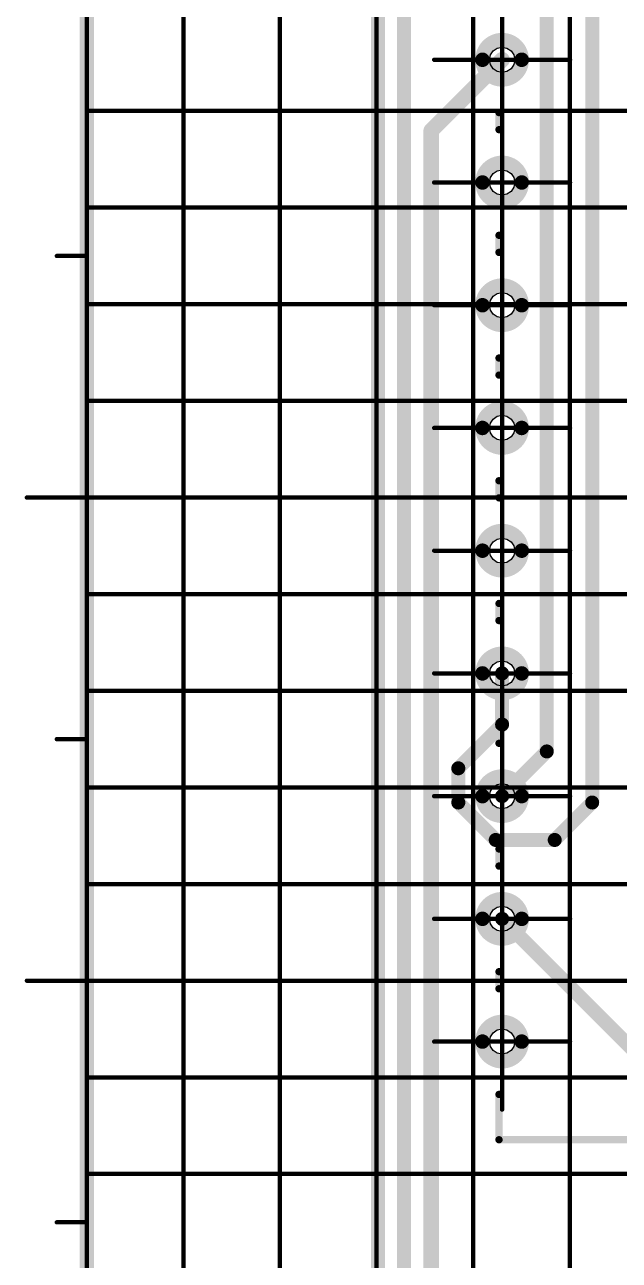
# Model space of a CAD drawing. Header units: millimetres. Extents: x 95 to 923, y 69 to 658.
# Drawn here: x 187.6 to 212.2, y 318.4 to 369.6 of the extents above; entities that cross this region are included whole.
import ezdxf

# ---------------------------------------------------------------- set-up
doc = ezdxf.new("R2010")
doc.units = ezdxf.units.MM
for name, color, linetype in [('Mechanical11', 56, 'Continuous'), ('Mechanical12', 56, 'Continuous'), ('Mechanical7', 56, 'Continuous'), ('Mechanical9', 56, 'Continuous')]:
    doc.layers.add(name, color=color, linetype=linetype)

msp = doc.modelspace()

# ---------------------------------------------------------------- linework, layer by layer
at = {"layer": 'Mechanical11', "color": 7}
for p, q in [((206.819, 368.142), (206.859, 368.342)), ((206.859, 368.342), (206.972, 368.511)), ((206.972, 368.511), (207.142, 368.625)), ((207.142, 368.625), (207.342, 368.665)), ((207.342, 368.142), (207.342, 368.665)), ((207.342, 368.665), (207.542, 368.625)), ((207.342, 368.665), (207.342, 368.142)), ((207.542, 368.625), (207.712, 368.511)), ((207.712, 368.511), (207.825, 368.342)), ((207.825, 368.342), (207.865, 368.142)), ((207.342, 368.142), (206.819, 368.142)), ((207.865, 368.142), (207.342, 368.142)), ((207.342, 368.142), (207.865, 368.142)), ((207.342, 367.619), (207.342, 368.142)), ((207.712, 367.772), (207.542, 367.659)), ((207.825, 367.942), (207.712, 367.772)), ((207.865, 368.142), (207.825, 367.942)), ((207.542, 367.659), (207.342, 367.619)), ((206.819, 363.062), (206.859, 363.262)), ((206.859, 363.262), (206.972, 363.431)), ((206.972, 363.431), (207.142, 363.545)), ((207.142, 363.545), (207.342, 363.585)), ((207.342, 363.062), (207.342, 363.585)), ((207.342, 363.585), (207.542, 363.545)), ((207.342, 363.585), (207.342, 363.062)), ((207.542, 363.545), (207.712, 363.431)), ((207.712, 363.431), (207.825, 363.262)), ((207.825, 363.262), (207.865, 363.062)), ((207.342, 363.062), (206.819, 363.062)), ((207.865, 363.062), (207.342, 363.062)), ((207.342, 363.062), (207.865, 363.062)), ((207.342, 362.539), (207.342, 363.062)), ((207.712, 362.692), (207.542, 362.579)), ((207.825, 362.862), (207.712, 362.692)), ((207.865, 363.062), (207.825, 362.862)), ((207.542, 362.579), (207.342, 362.539)), ((206.819, 357.982), (206.859, 358.182)), ((206.859, 358.182), (206.972, 358.351)), ((206.972, 358.351), (207.142, 358.465)), ((207.142, 358.465), (207.342, 358.505)), ((207.342, 357.982), (207.342, 358.505)), ((207.342, 358.505), (207.542, 358.465)), ((207.342, 358.505), (207.342, 357.982)), ((207.542, 358.465), (207.712, 358.351)), ((207.712, 358.351), (207.825, 358.182)), ((207.825, 358.182), (207.865, 357.982)), ((207.342, 357.982), (206.819, 357.982)), ((207.865, 357.982), (207.342, 357.982)), ((207.342, 357.982), (207.865, 357.982)), ((207.342, 357.459), (207.342, 357.982)), ((207.542, 357.499), (207.342, 357.459)), ((207.712, 357.612), (207.542, 357.499)), ((207.825, 357.782), (207.712, 357.612)), ((207.865, 357.982), (207.825, 357.782)), ((207.142, 353.385), (207.342, 353.425)), ((207.342, 352.902), (207.342, 353.425)), ((207.342, 353.425), (207.542, 353.385)), ((207.342, 353.425), (207.342, 352.902)), ((206.819, 352.902), (206.859, 353.102)), ((207.342, 352.902), (206.819, 352.902)), ((206.859, 353.102), (206.972, 353.271)), ((206.972, 353.271), (207.142, 353.385)), ((207.865, 352.902), (207.342, 352.902)), ((207.342, 352.902), (207.865, 352.902)), ((207.342, 352.379), (207.342, 352.902)), ((207.542, 353.385), (207.712, 353.271)), ((207.712, 353.271), (207.825, 353.102)), ((207.825, 353.102), (207.865, 352.902)), ((207.865, 352.902), (207.825, 352.702)), ((207.542, 352.419), (207.342, 352.379)), ((207.712, 352.532), (207.542, 352.419)), ((207.825, 352.702), (207.712, 352.532)), ((206.972, 348.191), (207.142, 348.305)), ((207.142, 348.305), (207.342, 348.345)), ((207.342, 347.822), (207.342, 348.345)), ((207.342, 348.345), (207.542, 348.305)), ((207.342, 348.345), (207.342, 347.822)), ((207.542, 348.305), (207.712, 348.191)), ((206.819, 347.822), (206.859, 348.022)), ((207.342, 347.822), (206.819, 347.822)), ((206.859, 348.022), (206.972, 348.191)), ((207.865, 347.822), (207.342, 347.822)), ((207.342, 347.822), (207.865, 347.822)), ((207.342, 347.299), (207.342, 347.822)), ((207.712, 348.191), (207.825, 348.022)), ((207.825, 348.022), (207.865, 347.822)), ((207.865, 347.822), (207.825, 347.622)), ((207.542, 347.339), (207.342, 347.299)), ((207.712, 347.452), (207.542, 347.339)), ((207.825, 347.622), (207.712, 347.452)), ((206.972, 343.111), (207.142, 343.225)), ((207.142, 343.225), (207.342, 343.265)), ((207.342, 342.742), (207.342, 343.265)), ((207.342, 343.265), (207.542, 343.225)), ((207.342, 343.265), (207.342, 342.742)), ((207.542, 343.225), (207.712, 343.111)), ((206.819, 342.742), (206.859, 342.942)), ((207.342, 342.742), (206.819, 342.742)), ((206.859, 342.942), (206.972, 343.111)), ((207.865, 342.742), (207.342, 342.742)), ((207.342, 342.742), (207.865, 342.742)), ((207.342, 342.219), (207.342, 342.742)), ((207.712, 343.111), (207.825, 342.942)), ((207.825, 342.942), (207.865, 342.742)), ((207.865, 342.742), (207.825, 342.542)), ((207.542, 342.259), (207.342, 342.219)), ((207.712, 342.372), (207.542, 342.259)), ((207.825, 342.542), (207.712, 342.372)), ((206.972, 338.031), (207.142, 338.145)), ((207.142, 338.145), (207.342, 338.185)), ((207.342, 337.662), (207.342, 338.185)), ((207.342, 338.185), (207.542, 338.145)), ((207.342, 338.185), (207.342, 337.662)), ((207.542, 338.145), (207.712, 338.031)), ((206.819, 337.662), (206.859, 337.862)), ((207.342, 337.662), (206.819, 337.662)), ((206.859, 337.862), (206.972, 338.031)), ((207.865, 337.662), (207.342, 337.662)), ((207.342, 337.662), (207.865, 337.662)), ((207.342, 337.139), (207.342, 337.662)), ((207.712, 338.031), (207.825, 337.862)), ((207.825, 337.862), (207.865, 337.662)), ((207.865, 337.662), (207.825, 337.462)), ((207.542, 337.179), (207.342, 337.139)), ((207.712, 337.292), (207.542, 337.179)), ((207.825, 337.462), (207.712, 337.292)), ((206.859, 332.782), (206.972, 332.951)), ((206.972, 332.951), (207.142, 333.065)), ((207.142, 333.065), (207.342, 333.105)), ((207.342, 332.582), (207.342, 333.105)), ((207.342, 333.105), (207.542, 333.065)), ((207.342, 333.105), (207.342, 332.582)), ((207.542, 333.065), (207.712, 332.951)), ((207.712, 332.951), (207.825, 332.782)), ((206.819, 332.582), (206.859, 332.782)), ((207.342, 332.582), (206.819, 332.582)), ((207.865, 332.582), (207.342, 332.582)), ((207.342, 332.582), (207.865, 332.582)), ((207.342, 332.059), (207.342, 332.582)), ((207.825, 332.782), (207.865, 332.582)), ((207.865, 332.582), (207.825, 332.382)), ((207.542, 332.099), (207.342, 332.059)), ((207.712, 332.212), (207.542, 332.099)), ((207.825, 332.382), (207.712, 332.212)), ((206.859, 327.702), (206.972, 327.871)), ((206.972, 327.871), (207.142, 327.985)), ((207.142, 327.985), (207.342, 328.025)), ((207.342, 327.502), (207.342, 328.025)), ((207.342, 328.025), (207.542, 327.985)), ((207.342, 328.025), (207.342, 327.502)), ((207.542, 327.985), (207.712, 327.871)), ((207.712, 327.871), (207.825, 327.702)), ((206.819, 327.502), (206.859, 327.702)), ((207.342, 327.502), (206.819, 327.502)), ((207.865, 327.502), (207.342, 327.502)), ((207.342, 327.502), (207.865, 327.502)), ((207.342, 326.979), (207.342, 327.502)), ((207.825, 327.702), (207.865, 327.502)), ((207.865, 327.502), (207.825, 327.302)), ((207.542, 327.019), (207.342, 326.979)), ((207.712, 327.132), (207.542, 327.019)), ((207.825, 327.302), (207.712, 327.132))]:
    msp.add_line(p, q, dxfattribs=at)
at = {"layer": 'Mechanical12', "color": 7}
for p, q in [((206.819, 368.142), (207.342, 368.142)), ((206.859, 367.942), (206.819, 368.142)), ((206.972, 367.772), (206.859, 367.942)), ((207.142, 367.659), (206.972, 367.772)), ((207.342, 368.142), (207.342, 367.619)), ((207.342, 367.619), (207.142, 367.659)), ((206.819, 363.062), (207.342, 363.062)), ((206.859, 362.862), (206.819, 363.062)), ((206.972, 362.692), (206.859, 362.862)), ((207.142, 362.579), (206.972, 362.692)), ((207.342, 363.062), (207.342, 362.539)), ((207.342, 362.539), (207.142, 362.579)), ((206.819, 357.982), (207.342, 357.982)), ((206.859, 357.782), (206.819, 357.982)), ((206.972, 357.612), (206.859, 357.782)), ((207.142, 357.499), (206.972, 357.612)), ((207.342, 357.459), (207.142, 357.499)), ((207.342, 357.982), (207.342, 357.459)), ((206.819, 352.902), (207.342, 352.902)), ((206.859, 352.702), (206.819, 352.902)), ((207.342, 352.902), (207.342, 352.379)), ((206.972, 352.532), (206.859, 352.702)), ((207.142, 352.419), (206.972, 352.532)), ((207.342, 352.379), (207.142, 352.419)), ((206.819, 347.822), (207.342, 347.822)), ((206.859, 347.622), (206.819, 347.822)), ((207.342, 347.822), (207.342, 347.299)), ((206.972, 347.452), (206.859, 347.622)), ((207.142, 347.339), (206.972, 347.452)), ((207.342, 347.299), (207.142, 347.339)), ((206.819, 342.742), (207.342, 342.742)), ((206.859, 342.542), (206.819, 342.742)), ((207.342, 342.742), (207.342, 342.219)), ((206.972, 342.372), (206.859, 342.542)), ((207.142, 342.259), (206.972, 342.372)), ((207.342, 342.219), (207.142, 342.259)), ((206.819, 337.662), (207.342, 337.662)), ((206.859, 337.462), (206.819, 337.662)), ((207.342, 337.662), (207.342, 337.139)), ((206.972, 337.292), (206.859, 337.462)), ((207.142, 337.179), (206.972, 337.292)), ((207.342, 337.139), (207.142, 337.179)), ((206.819, 332.582), (207.342, 332.582)), ((206.859, 332.382), (206.819, 332.582)), ((207.342, 332.582), (207.342, 332.059)), ((206.972, 332.212), (206.859, 332.382)), ((207.142, 332.099), (206.972, 332.212)), ((207.342, 332.059), (207.142, 332.099)), ((206.819, 327.502), (207.342, 327.502)), ((206.859, 327.302), (206.819, 327.502)), ((207.342, 327.502), (207.342, 326.979)), ((206.972, 327.132), (206.859, 327.302)), ((207.142, 327.019), (206.972, 327.132)), ((207.342, 326.979), (207.142, 327.019))]:
    msp.add_line(p, q, dxfattribs=at)
for points, const_width in [([(190.142, 611.222), (190.142, 250.022)], 0.6), ([(190.142, 611.222), (190.142, 250.022)], 0.6), ([(190.142, 611.222), (190.142, 250.022)], 0.6), ([(190.142, 611.222), (190.142, 250.022)], 0.6), ([(209.192, 339.512), (209.192, 433.952)], 0.58), ([(211.072, 337.398), (211.072, 399.526)], 0.58), ([(202.198, 281.146), (202.198, 388.398)], 0.58), ([(203.286, 315.818), (203.286, 384.406)], 0.58), ([(204.407, 365.207), (207.342, 368.142)], 0.646), ([(207.215, 365.248), (207.215, 365.956)], 0.305), ([(204.407, 316.917), (204.407, 365.207)], 0.646), ([(207.215, 360.168), (207.215, 360.876)], 0.305), ([(207.215, 355.088), (207.215, 355.796)], 0.305), ([(207.215, 350.008), (207.215, 350.716)], 0.305), ([(207.215, 344.928), (207.215, 345.636)], 0.305), ([(207.342, 340.628), (207.342, 342.742)], 0.58), ([(205.528, 338.814), (207.342, 340.628)], 0.58), ([(207.215, 339.848), (207.215, 340.556)], 0.305), ([(207.342, 337.662), (209.192, 339.512)], 0.58), ([(205.528, 337.398), (205.528, 338.814)], 0.58), ([(205.528, 337.398), (207.078, 335.848)], 0.58), ([(209.521, 335.848), (211.072, 337.398)], 0.58), ([(207.078, 335.848), (209.521, 335.848)], 0.58), ([(207.215, 334.768), (207.215, 335.476)], 0.305), ([(207.342, 332.582), (227.342, 312.582)], 0.58), ([(207.215, 329.688), (207.215, 330.396)], 0.305), ([(207.215, 323.438), (207.215, 325.316)], 0.305), ([(207.215, 323.438), (222.709, 323.438)], 0.305)]:
    msp.add_lwpolyline(points, dxfattribs=dict(at, const_width=const_width))
for points, const_width in [([(208.155, 368.142, 1), (206.529, 368.142, 1)], 0.6), ([(208.155, 368.142, 1), (206.529, 368.142, 1)], 0.6), ([(206.379, 368.142, 1), (206.679, 368.142, 1)], 0.3), ([(206.379, 368.142, 1), (206.679, 368.142, 1)], 0.3), ([(207.18, 368.142, 1), (207.503, 368.142, 1)], 0.323), ([(208.005, 368.142, 1), (208.305, 368.142, 1)], 0.3), ([(208.005, 368.142, 1), (208.305, 368.142, 1)], 0.3), ([(207.139, 365.956, 1), (207.291, 365.956, 1)], 0.152), ([(204.245, 365.207, 1), (204.568, 365.207, 1)], 0.323), ([(204.245, 365.207, 1), (204.568, 365.207, 1)], 0.323), ([(207.139, 365.248, 1), (207.291, 365.248, 1)], 0.152), ([(208.155, 363.062, 1), (206.529, 363.062, 1)], 0.6), ([(208.155, 363.062, 1), (206.529, 363.062, 1)], 0.6), ([(206.379, 363.062, 1), (206.679, 363.062, 1)], 0.3), ([(206.379, 363.062, 1), (206.679, 363.062, 1)], 0.3), ([(208.005, 363.062, 1), (208.305, 363.062, 1)], 0.3), ([(208.005, 363.062, 1), (208.305, 363.062, 1)], 0.3), ([(207.139, 360.876, 1), (207.291, 360.876, 1)], 0.152), ([(207.139, 360.168, 1), (207.291, 360.168, 1)], 0.152), ([(208.155, 357.982, 1), (206.529, 357.982, 1)], 0.6), ([(208.155, 357.982, 1), (206.529, 357.982, 1)], 0.6), ([(206.379, 357.982, 1), (206.679, 357.982, 1)], 0.3), ([(206.379, 357.982, 1), (206.679, 357.982, 1)], 0.3), ([(208.005, 357.982, 1), (208.305, 357.982, 1)], 0.3), ([(208.005, 357.982, 1), (208.305, 357.982, 1)], 0.3), ([(207.139, 355.796, 1), (207.291, 355.796, 1)], 0.152), ([(207.139, 355.088, 1), (207.291, 355.088, 1)], 0.152), ([(208.155, 352.902, 1), (206.529, 352.902, 1)], 0.6), ([(208.155, 352.902, 1), (206.529, 352.902, 1)], 0.6), ([(206.379, 352.902, 1), (206.679, 352.902, 1)], 0.3), ([(206.379, 352.902, 1), (206.679, 352.902, 1)], 0.3), ([(208.005, 352.902, 1), (208.305, 352.902, 1)], 0.3), ([(208.005, 352.902, 1), (208.305, 352.902, 1)], 0.3), ([(207.139, 350.716, 1), (207.291, 350.716, 1)], 0.152), ([(207.139, 350.008, 1), (207.291, 350.008, 1)], 0.152), ([(208.155, 347.822, 1), (206.529, 347.822, 1)], 0.6), ([(208.155, 347.822, 1), (206.529, 347.822, 1)], 0.6), ([(206.379, 347.822, 1), (206.679, 347.822, 1)], 0.3), ([(206.379, 347.822, 1), (206.679, 347.822, 1)], 0.3), ([(208.005, 347.822, 1), (208.305, 347.822, 1)], 0.3), ([(208.005, 347.822, 1), (208.305, 347.822, 1)], 0.3), ([(207.139, 345.636, 1), (207.291, 345.636, 1)], 0.152), ([(207.139, 344.928, 1), (207.291, 344.928, 1)], 0.152), ([(208.155, 342.742, 1), (206.529, 342.742, 1)], 0.6), ([(208.155, 342.742, 1), (206.529, 342.742, 1)], 0.6), ([(206.379, 342.742, 1), (206.679, 342.742, 1)], 0.3), ([(206.379, 342.742, 1), (206.679, 342.742, 1)], 0.3), ([(207.197, 342.742, 1), (207.487, 342.742, 1)], 0.29), ([(208.005, 342.742, 1), (208.305, 342.742, 1)], 0.3), ([(208.005, 342.742, 1), (208.305, 342.742, 1)], 0.3), ([(207.197, 340.628, 1), (207.487, 340.628, 1)], 0.29), ([(207.197, 340.628, 1), (207.487, 340.628, 1)], 0.29), ([(207.139, 340.556, 1), (207.291, 340.556, 1)], 0.152), ([(207.139, 339.848, 1), (207.291, 339.848, 1)], 0.152), ([(209.047, 339.512, 1), (209.337, 339.512, 1)], 0.29), ([(209.047, 339.512, 1), (209.337, 339.512, 1)], 0.29), ([(205.383, 338.814, 1), (205.673, 338.814, 1)], 0.29), ([(205.383, 338.814, 1), (205.673, 338.814, 1)], 0.29), ([(208.155, 337.662, 1), (206.529, 337.662, 1)], 0.6), ([(208.155, 337.662, 1), (206.529, 337.662, 1)], 0.6), ([(205.383, 337.398, 1), (205.673, 337.398, 1)], 0.29), ([(205.383, 337.398, 1), (205.673, 337.398, 1)], 0.29), ([(206.379, 337.662, 1), (206.679, 337.662, 1)], 0.3), ([(206.379, 337.662, 1), (206.679, 337.662, 1)], 0.3), ([(207.197, 337.662, 1), (207.487, 337.662, 1)], 0.29), ([(208.005, 337.662, 1), (208.305, 337.662, 1)], 0.3), ([(208.005, 337.662, 1), (208.305, 337.662, 1)], 0.3), ([(210.927, 337.398, 1), (211.217, 337.398, 1)], 0.29), ([(210.927, 337.398, 1), (211.217, 337.398, 1)], 0.29), ([(206.933, 335.848, 1), (207.223, 335.848, 1)], 0.29), ([(206.933, 335.848, 1), (207.223, 335.848, 1)], 0.29), ([(209.376, 335.848, 1), (209.666, 335.848, 1)], 0.29), ([(209.376, 335.848, 1), (209.666, 335.848, 1)], 0.29), ([(207.139, 335.476, 1), (207.291, 335.476, 1)], 0.152), ([(207.139, 334.768, 1), (207.291, 334.768, 1)], 0.152), ([(208.155, 332.582, 1), (206.529, 332.582, 1)], 0.6), ([(208.155, 332.582, 1), (206.529, 332.582, 1)], 0.6), ([(206.379, 332.582, 1), (206.679, 332.582, 1)], 0.3), ([(206.379, 332.582, 1), (206.679, 332.582, 1)], 0.3), ([(207.197, 332.582, 1), (207.487, 332.582, 1)], 0.29), ([(208.005, 332.582, 1), (208.305, 332.582, 1)], 0.3), ([(208.005, 332.582, 1), (208.305, 332.582, 1)], 0.3), ([(207.139, 330.396, 1), (207.291, 330.396, 1)], 0.152), ([(207.139, 329.688, 1), (207.291, 329.688, 1)], 0.152), ([(208.155, 327.502, 1), (206.529, 327.502, 1)], 0.6), ([(208.155, 327.502, 1), (206.529, 327.502, 1)], 0.6), ([(206.379, 327.502, 1), (206.679, 327.502, 1)], 0.3), ([(206.379, 327.502, 1), (206.679, 327.502, 1)], 0.3), ([(208.005, 327.502, 1), (208.305, 327.502, 1)], 0.3), ([(208.005, 327.502, 1), (208.305, 327.502, 1)], 0.3), ([(207.139, 325.316, 1), (207.291, 325.316, 1)], 0.152), ([(207.139, 323.438, 1), (207.291, 323.438, 1)], 0.152), ([(207.139, 323.438, 1), (207.291, 323.438, 1)], 0.152)]:
    msp.add_lwpolyline(points, format="xyb", close=True, dxfattribs=dict(at, const_width=const_width))
at = {"layer": 'Mechanical7', "color": 7, "const_width": 0.18}
for points in [[(207.342, 365.329), (207.342, 370.955)], [(207.342, 365.629), (207.342, 370.655)], [(204.529, 368.142), (210.155, 368.142)], [(204.829, 368.142), (209.855, 368.142)], [(207.342, 360.249), (207.342, 365.875)], [(207.342, 360.549), (207.342, 365.575)], [(204.529, 363.062), (210.155, 363.062)], [(204.829, 363.062), (209.855, 363.062)], [(207.342, 355.169), (207.342, 360.795)], [(207.342, 355.469), (207.342, 360.495)], [(204.529, 357.982), (210.155, 357.982)], [(204.829, 357.982), (209.855, 357.982)], [(207.342, 350.089), (207.342, 355.715)], [(207.342, 350.389), (207.342, 355.415)], [(204.529, 352.902), (210.155, 352.902)], [(204.829, 352.902), (209.855, 352.902)], [(207.342, 345.009), (207.342, 350.635)], [(207.342, 345.309), (207.342, 350.335)], [(204.529, 347.822), (210.155, 347.822)], [(204.829, 347.822), (209.855, 347.822)], [(207.342, 339.929), (207.342, 345.555)], [(207.342, 340.229), (207.342, 345.255)], [(204.529, 342.742), (210.155, 342.742)], [(204.829, 342.742), (209.855, 342.742)], [(207.342, 334.849), (207.342, 340.475)], [(207.342, 335.149), (207.342, 340.175)], [(204.529, 337.662), (210.155, 337.662)], [(204.829, 337.662), (209.855, 337.662)], [(207.342, 329.769), (207.342, 335.395)], [(207.342, 330.069), (207.342, 335.095)], [(204.529, 332.582), (210.155, 332.582)], [(204.829, 332.582), (209.855, 332.582)], [(207.342, 324.689), (207.342, 330.315)], [(207.342, 324.989), (207.342, 330.015)], [(204.529, 327.502), (210.155, 327.502)], [(204.829, 327.502), (209.855, 327.502)]]:
    msp.add_lwpolyline(points, dxfattribs=at)
at = {"layer": 'Mechanical7', "color": 7, "const_width": 0.09}
for points in [[(204.484, 368.142, 1), (204.574, 368.142, 1)], [(204.784, 368.142, 1), (204.874, 368.142, 1)], [(209.81, 368.142, 1), (209.9, 368.142, 1)], [(210.11, 368.142, 1), (210.2, 368.142, 1)], [(207.297, 365.875, 1), (207.387, 365.875, 1)], [(207.297, 365.629, 1), (207.387, 365.629, 1)], [(207.297, 365.575, 1), (207.387, 365.575, 1)], [(207.297, 365.329, 1), (207.387, 365.329, 1)], [(204.484, 363.062, 1), (204.574, 363.062, 1)], [(204.784, 363.062, 1), (204.874, 363.062, 1)], [(209.81, 363.062, 1), (209.9, 363.062, 1)], [(210.11, 363.062, 1), (210.2, 363.062, 1)], [(207.297, 360.795, 1), (207.387, 360.795, 1)], [(207.297, 360.549, 1), (207.387, 360.549, 1)], [(207.297, 360.495, 1), (207.387, 360.495, 1)], [(207.297, 360.249, 1), (207.387, 360.249, 1)], [(204.484, 357.982, 1), (204.574, 357.982, 1)], [(204.784, 357.982, 1), (204.874, 357.982, 1)], [(209.81, 357.982, 1), (209.9, 357.982, 1)], [(210.11, 357.982, 1), (210.2, 357.982, 1)], [(207.297, 355.715, 1), (207.387, 355.715, 1)], [(207.297, 355.469, 1), (207.387, 355.469, 1)], [(207.297, 355.415, 1), (207.387, 355.415, 1)], [(207.297, 355.169, 1), (207.387, 355.169, 1)], [(204.484, 352.902, 1), (204.574, 352.902, 1)], [(204.784, 352.902, 1), (204.874, 352.902, 1)], [(209.81, 352.902, 1), (209.9, 352.902, 1)], [(210.11, 352.902, 1), (210.2, 352.902, 1)], [(207.297, 350.635, 1), (207.387, 350.635, 1)], [(207.297, 350.389, 1), (207.387, 350.389, 1)], [(207.297, 350.335, 1), (207.387, 350.335, 1)], [(207.297, 350.089, 1), (207.387, 350.089, 1)], [(204.484, 347.822, 1), (204.574, 347.822, 1)], [(204.784, 347.822, 1), (204.874, 347.822, 1)], [(209.81, 347.822, 1), (209.9, 347.822, 1)], [(210.11, 347.822, 1), (210.2, 347.822, 1)], [(207.297, 345.555, 1), (207.387, 345.555, 1)], [(207.297, 345.309, 1), (207.387, 345.309, 1)], [(207.297, 345.255, 1), (207.387, 345.255, 1)], [(207.297, 345.009, 1), (207.387, 345.009, 1)], [(204.484, 342.742, 1), (204.574, 342.742, 1)], [(204.784, 342.742, 1), (204.874, 342.742, 1)], [(209.81, 342.742, 1), (209.9, 342.742, 1)], [(210.11, 342.742, 1), (210.2, 342.742, 1)], [(207.297, 340.475, 1), (207.387, 340.475, 1)], [(207.297, 340.229, 1), (207.387, 340.229, 1)], [(207.297, 340.175, 1), (207.387, 340.175, 1)], [(207.297, 339.929, 1), (207.387, 339.929, 1)], [(204.484, 337.662, 1), (204.574, 337.662, 1)], [(204.784, 337.662, 1), (204.874, 337.662, 1)], [(209.81, 337.662, 1), (209.9, 337.662, 1)], [(210.11, 337.662, 1), (210.2, 337.662, 1)], [(207.297, 335.395, 1), (207.387, 335.395, 1)], [(207.297, 335.149, 1), (207.387, 335.149, 1)], [(207.297, 335.095, 1), (207.387, 335.095, 1)], [(207.297, 334.849, 1), (207.387, 334.849, 1)], [(204.484, 332.582, 1), (204.574, 332.582, 1)], [(204.784, 332.582, 1), (204.874, 332.582, 1)], [(209.81, 332.582, 1), (209.9, 332.582, 1)], [(210.11, 332.582, 1), (210.2, 332.582, 1)], [(207.297, 330.315, 1), (207.387, 330.315, 1)], [(207.297, 330.069, 1), (207.387, 330.069, 1)], [(207.297, 330.015, 1), (207.387, 330.015, 1)], [(207.297, 329.769, 1), (207.387, 329.769, 1)], [(204.484, 327.502, 1), (204.574, 327.502, 1)], [(204.784, 327.502, 1), (204.874, 327.502, 1)], [(209.81, 327.502, 1), (209.9, 327.502, 1)], [(210.11, 327.502, 1), (210.2, 327.502, 1)], [(207.297, 324.989, 1), (207.387, 324.989, 1)], [(207.297, 324.689, 1), (207.387, 324.689, 1)]]:
    msp.add_lwpolyline(points, format="xyb", close=True, dxfattribs=at)
at = {"layer": 'Mechanical9', "color": 7, "const_width": 0.18}
for points in [[(190.142, 250.022), (190.142, 611.222)], [(194.142, 250.022), (194.142, 611.222)], [(198.142, 250.022), (198.142, 611.222)], [(202.142, 250.022), (202.142, 611.222)], [(206.142, 250.022), (206.142, 611.222)], [(210.142, 250.022), (210.142, 611.222)], [(190.142, 366.022), (432.342, 366.022)], [(190.142, 362.022), (432.342, 362.022)], [(188.902, 360.022), (190.142, 360.022)], [(190.142, 358.022), (432.342, 358.022)], [(190.142, 354.022), (432.342, 354.022)], [(187.662, 350.022), (190.142, 350.022)], [(188.902, 350.022), (190.142, 350.022)], [(190.142, 350.022), (432.342, 350.022)], [(190.142, 346.022), (432.342, 346.022)], [(190.142, 342.022), (432.342, 342.022)], [(188.902, 340.022), (190.142, 340.022)], [(190.142, 338.022), (432.342, 338.022)], [(190.142, 334.022), (432.342, 334.022)], [(187.662, 330.022), (190.142, 330.022)], [(188.902, 330.022), (190.142, 330.022)], [(190.142, 330.022), (432.342, 330.022)], [(190.142, 326.022), (432.342, 326.022)], [(190.142, 322.022), (432.342, 322.022)], [(188.902, 320.022), (190.142, 320.022)]]:
    msp.add_lwpolyline(points, dxfattribs=at)
at = {"layer": 'Mechanical9', "color": 7, "const_width": 0.09}
for points in [[(190.097, 366.022, 1), (190.187, 366.022, 1)], [(190.097, 362.022, 1), (190.187, 362.022, 1)], [(188.857, 360.022, 1), (188.947, 360.022, 1)], [(190.097, 360.022, 1), (190.187, 360.022, 1)], [(190.097, 358.022, 1), (190.187, 358.022, 1)], [(190.097, 354.022, 1), (190.187, 354.022, 1)], [(187.617, 350.022, 1), (187.707, 350.022, 1)], [(188.857, 350.022, 1), (188.947, 350.022, 1)], [(190.097, 350.022, 1), (190.187, 350.022, 1)], [(190.097, 350.022, 1), (190.187, 350.022, 1)], [(190.097, 350.022, 1), (190.187, 350.022, 1)], [(190.097, 346.022, 1), (190.187, 346.022, 1)], [(190.097, 342.022, 1), (190.187, 342.022, 1)], [(188.857, 340.022, 1), (188.947, 340.022, 1)], [(190.097, 340.022, 1), (190.187, 340.022, 1)], [(190.097, 338.022, 1), (190.187, 338.022, 1)], [(190.097, 334.022, 1), (190.187, 334.022, 1)], [(187.617, 330.022, 1), (187.707, 330.022, 1)], [(188.857, 330.022, 1), (188.947, 330.022, 1)], [(190.097, 330.022, 1), (190.187, 330.022, 1)], [(190.097, 330.022, 1), (190.187, 330.022, 1)], [(190.097, 330.022, 1), (190.187, 330.022, 1)], [(190.097, 326.022, 1), (190.187, 326.022, 1)], [(190.097, 322.022, 1), (190.187, 322.022, 1)], [(188.857, 320.022, 1), (188.947, 320.022, 1)], [(190.097, 320.022, 1), (190.187, 320.022, 1)]]:
    msp.add_lwpolyline(points, format="xyb", close=True, dxfattribs=at)

doc.saveas('drawing.dxf')
